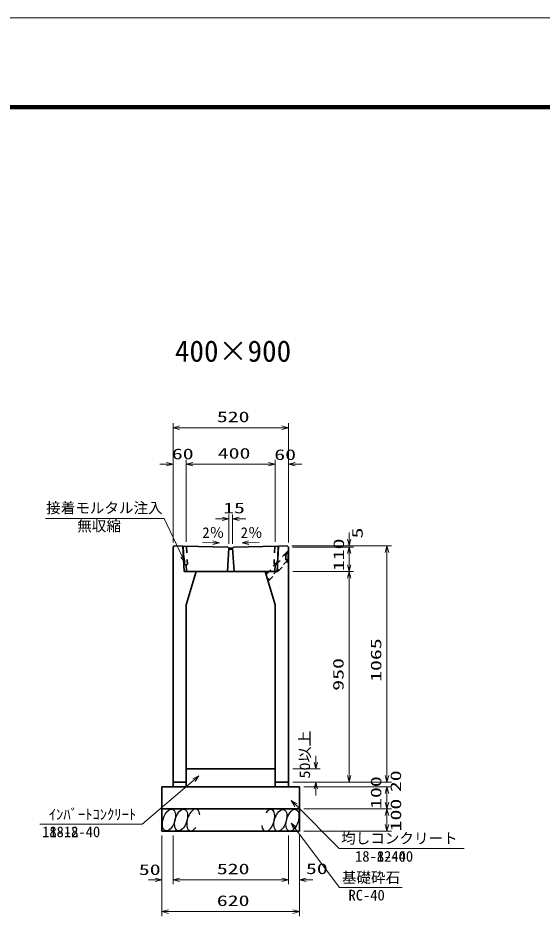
# Model space of a CAD drawing. Units: millimetres on the paper. Extents: x 0 to 841, y 0 to 594.
# Drawn here: x 580.5 to 698.6, y 391.7 to 594 of the extents above; entities that cross this region are included whole.
import ezdxf
from ezdxf.enums import TextEntityAlignment as Align

# ---------------------------------------------------------------- set-up
doc = ezdxf.new("R2010")
doc.units = ezdxf.units.MM
doc.linetypes.add('USER3', pattern=[3, 1.5, -1.5])
for name, color, linetype, lineweight in [('D-STR-DIM（寸法）', 7, 'Continuous', 13), ('D-STR-HTXT(均しCON-旗)', 7, 'Continuous', 13), ('D-STR-HTXT(基礎砕石-旗)', 7, 'Continuous', 13), ('D-STR-HTXT（旗上げ）', 7, 'Continuous', 13), ('D-STR-STRF(グリ)', 7, 'Continuous', 25), ('D-STR（構造物）', 1, 'Continuous', 35), ('D-TTL-LINE（区切線）', 7, 'Continuous', 18), ('D-TTL（外枠）', 2, 'Continuous', 140)]:
    doc.layers.add(name, color=color, linetype=linetype, lineweight=lineweight)
doc.layers.add('D-STR-TXT(文字)', color=7, linetype='Continuous')
doc.styles.add('ＭＳ ゴシック', font='')
doc.styles.get('ＭＳ ゴシック').set_extended_font_data('MS Gothic')

# ---------------------------------------------------------------- blocks, each defined once
blk = doc.blocks.new('_Open30')
at = {"color": 7, "linetype": 'Continuous', "lineweight": 13}
for p, q in [((-1, 0.2679), (0, 0)), ((0, 0), (-1, -0.2679)), ((0, 0), (-1, 0))]:
    blk.add_line(p, q, dxfattribs=at)

msp = doc.modelspace()

# ---------------------------------------------------------------- linework, layer by layer
at = {"layer": 'D-STR-DIM（寸法）'}
for p, q in [((615.393, 494.479), (615.393, 502.687)), ((615.393, 494.479), (615.393, 502.687)), ((641.393, 494.479), (641.393, 502.687)), ((641.393, 494.479), (641.393, 502.687)), ((616.893, 501.687), (639.893, 501.687)), ((616.893, 501.687), (639.893, 501.687)), ((615.393, 475.826), (615.393, 494.479)), ((615.393, 475.826), (615.393, 494.479)), ((618.393, 476.016), (618.393, 494.479)), ((618.393, 476.016), (618.393, 494.479)), ((618.393, 476.016), (618.393, 494.479)), ((618.393, 476.016), (618.393, 494.479)), ((638.393, 476.016), (638.393, 494.479)), ((638.393, 476.016), (638.393, 494.479)), ((638.393, 476.016), (638.393, 494.479)), ((638.393, 476.016), (638.393, 494.479)), ((641.393, 475.823), (641.393, 494.479)), ((641.393, 475.823), (641.393, 494.479)), ((613.893, 493.479), (612.393, 493.479)), ((613.893, 493.479), (612.393, 493.479)), ((619.893, 493.479), (621.393, 493.479)), ((619.893, 493.479), (636.893, 493.479)), ((619.893, 493.479), (621.393, 493.479)), ((619.893, 493.479), (636.893, 493.479)), ((636.893, 493.479), (635.393, 493.479)), ((636.893, 493.479), (635.393, 493.479)), ((642.893, 493.479), (644.393, 493.479)), ((642.893, 493.479), (644.393, 493.479)), ((627.999, 475.573), (627.999, 482.167)), ((627.999, 475.573), (627.999, 482.167)), ((628.79, 475.557), (628.79, 482.167)), ((628.79, 475.557), (628.79, 482.167)), ((626.499, 481.167), (624.999, 481.167)), ((626.499, 481.167), (624.999, 481.167)), ((630.29, 481.167), (631.79, 481.167)), ((630.29, 481.167), (631.79, 481.167)), ((655.098, 476.571), (655.098, 478.071)), ((655.098, 476.571), (655.098, 478.071)), ((622.007, 475.85), (624.368, 475.802)), ((622.007, 475.85), (624.368, 475.802)), ((634.807, 475.832), (632.445, 475.785)), ((634.807, 475.832), (632.445, 475.785)), ((642.143, 475.071), (656.098, 475.071)), ((642.143, 475.071), (656.098, 475.071)), ((642.143, 475.071), (664.596, 475.071)), ((642.339, 474.828), (656.098, 474.828)), ((642.339, 474.828), (656.098, 474.828)), ((642.391, 474.828), (656.098, 474.828)), ((642.391, 474.828), (656.098, 474.828)), ((663.596, 423.323), (663.596, 473.571)), ((655.098, 470.823), (655.098, 473.328)), ((655.098, 473.328), (655.098, 471.828)), ((655.098, 470.823), (655.098, 473.328)), ((655.098, 473.328), (655.098, 471.828)), ((642.393, 469.323), (656.098, 469.323)), ((642.393, 469.323), (656.098, 469.323)), ((642.393, 469.323), (656.098, 469.323)), ((655.098, 423.323), (655.098, 467.823)), ((647.582, 426.323), (647.582, 427.823)), ((647.582, 426.323), (647.582, 427.823)), ((642.393, 424.823), (648.582, 424.823)), ((642.393, 424.823), (648.582, 424.823)), ((663.596, 423.323), (663.596, 424.823)), ((663.596, 423.323), (663.596, 424.823)), ((642.393, 421.823), (664.596, 421.823)), ((642.393, 421.823), (648.582, 421.823)), ((642.393, 421.823), (664.596, 421.823)), ((642.393, 421.823), (656.098, 421.823)), ((642.393, 421.823), (664.596, 421.823)), ((642.393, 421.823), (648.582, 421.823)), ((644.893, 420.823), (664.596, 420.823)), ((644.893, 420.823), (664.596, 420.823)), ((644.893, 420.823), (664.596, 420.823)), ((644.893, 420.823), (664.596, 420.823)), ((647.582, 420.323), (647.582, 418.823)), ((647.582, 420.323), (647.582, 418.823)), ((663.596, 417.323), (663.596, 419.323)), ((663.596, 419.323), (663.596, 417.823)), ((663.596, 417.323), (663.596, 419.323)), ((663.596, 419.323), (663.596, 417.823)), ((644.893, 415.823), (664.596, 415.823)), ((644.893, 415.823), (664.596, 415.823)), ((644.893, 415.823), (664.596, 415.823)), ((644.893, 415.823), (664.596, 415.823)), ((663.596, 412.323), (663.596, 414.323)), ((663.596, 412.323), (663.596, 414.323)), ((644.893, 410.823), (664.596, 410.823)), ((644.893, 410.823), (664.596, 410.823)), ((612.893, 409.823), (612.893, 398.856)), ((612.893, 409.823), (612.893, 398.856)), ((612.893, 408.823), (612.893, 391.699)), ((612.893, 408.823), (612.893, 391.699)), ((615.393, 409.823), (615.393, 398.856)), ((615.393, 409.823), (615.393, 398.856)), ((615.393, 409.823), (615.393, 398.856)), ((615.393, 409.823), (615.393, 398.856)), ((641.393, 409.823), (641.393, 398.856)), ((641.393, 409.823), (641.393, 398.856)), ((641.393, 408.823), (641.393, 398.856)), ((641.393, 408.823), (641.393, 398.856)), ((643.893, 409.823), (643.893, 398.856)), ((643.893, 409.823), (643.893, 398.856)), ((643.893, 408.823), (643.893, 391.699)), ((643.893, 408.823), (643.893, 391.699)), ((611.393, 399.856), (609.893, 399.856)), ((611.393, 399.856), (609.893, 399.856)), ((616.893, 399.856), (639.893, 399.856)), ((616.893, 399.856), (618.393, 399.856)), ((616.893, 399.856), (639.893, 399.856)), ((616.893, 399.856), (618.393, 399.856)), ((639.893, 399.856), (638.393, 399.856)), ((639.893, 399.856), (638.393, 399.856)), ((645.393, 399.856), (646.893, 399.856)), ((645.393, 399.856), (646.893, 399.856)), ((614.393, 392.699), (642.393, 392.699)), ((614.393, 392.699), (642.393, 392.699))]:
    msp.add_line(p, q, dxfattribs=at)
at = {"layer": 'D-STR-HTXT(均しCON-旗)'}
for points in [[(585.4, 412.392), (608.435, 412.392), (620.092, 422.303)], [(585.4, 412.392), (608.435, 412.392), (620.092, 422.303)], [(681.041, 406.876), (652.833, 406.876), (643.11, 416.692)], [(681.041, 406.876), (652.833, 406.876), (643.11, 416.692)]]:
    msp.add_lwpolyline(points, dxfattribs=at)
at = {"layer": 'D-STR-HTXT(基礎砕石-旗)'}
msp.add_lwpolyline([(667.015, 398.126), (652.911, 398.126), (642.907, 411.452)], dxfattribs=at)
msp.add_lwpolyline([(667.015, 398.126), (652.911, 398.126), (642.907, 411.452)], dxfattribs=at)
at = {"layer": 'D-STR-HTXT（旗上げ）'}
msp.add_lwpolyline([(586.669, 481.212), (613.39, 481.212), (617.484, 472.702)], dxfattribs=at)
at = {"layer": 'D-STR-STRF(グリ)'}
for centre, major_axis in [((614.488, 413.347), (0.79, 2.421)), ((614.488, 413.347), (0.79, 2.421)), ((617.209, 413.347), (0.79, 2.421)), ((617.209, 413.347), (0.79, 2.421)), ((639.597, 413.266), (-0.771, -2.427)), ((639.597, 413.266), (-0.771, -2.427)), ((642.318, 413.287), (-0.771, -2.427)), ((642.318, 413.287), (-0.771, -2.427))]:
    msp.add_ellipse(centre, major_axis=major_axis, ratio=0.5139, dxfattribs=at)
for centre, major_axis in [((619.949, 413.347), (0.79, 2.421)), ((619.949, 413.347), (0.79, 2.421)), ((636.857, 413.244), (-0.771, -2.427)), ((636.857, 413.244), (-0.771, -2.427))]:
    msp.add_ellipse(centre, major_axis=major_axis, ratio=0.5139, start_param=5.3575563, end_param=10.3750652, dxfattribs=at)
at = {"layer": 'D-STR（構造物）'}
for p, q in [((615.643, 475.071), (615.393, 474.826)), ((615.643, 475.071), (615.393, 474.826)), ((615.393, 474.826), (615.393, 446.823)), ((615.393, 474.826), (615.393, 421.823)), ((617.643, 475.031), (615.643, 475.071)), ((617.643, 475.031), (615.643, 475.071)), ((617.893, 469.323), (617.643, 475.031)), ((617.893, 469.323), (617.643, 475.031)), ((617.685, 474.865), (617.843, 475.027)), ((617.685, 474.865), (617.843, 475.027)), ((617.886, 470.944), (617.685, 474.865)), ((617.886, 470.944), (617.685, 474.865)), ((617.843, 475.027), (627.768, 474.828)), ((617.843, 475.027), (627.768, 474.828)), ((627.998, 474.574), (627.643, 469.33)), ((627.998, 474.574), (627.643, 469.33)), ((627.768, 474.828), (627.998, 474.574)), ((627.768, 474.828), (627.998, 474.574)), ((627.998, 474.574), (628.787, 474.574)), ((627.998, 474.574), (628.065, 474.324)), ((627.998, 474.574), (628.787, 474.574)), ((627.998, 474.574), (628.065, 474.324)), ((628.065, 474.324), (628.72, 474.324)), ((628.065, 474.324), (628.72, 474.324)), ((628.787, 474.574), (628.72, 474.324)), ((628.787, 474.574), (628.72, 474.324)), ((628.787, 474.574), (629.018, 474.828)), ((628.787, 474.574), (629.018, 474.828)), ((628.787, 474.574), (629.143, 469.33)), ((628.787, 474.574), (629.143, 469.33)), ((638.943, 475.027), (629.018, 474.828)), ((638.943, 475.027), (629.018, 474.828)), ((638.893, 469.323), (639.143, 475.031)), ((638.893, 469.323), (639.143, 475.031)), ((639.099, 474.867), (638.906, 470.946)), ((639.099, 474.867), (638.906, 470.946)), ((638.943, 475.027), (639.099, 474.867)), ((638.943, 475.027), (639.099, 474.867)), ((639.143, 475.031), (641.143, 475.071)), ((639.143, 475.031), (641.143, 475.071)), ((641.143, 475.071), (641.393, 474.826)), ((641.143, 475.071), (641.393, 474.826)), ((641.393, 474.823), (641.393, 446.823)), ((641.393, 474.823), (641.393, 421.823)), ((618.337, 470.823), (617.886, 470.944)), ((618.337, 470.823), (617.886, 470.944)), ((618.418, 469.323), (618.341, 470.823)), ((618.418, 469.323), (618.341, 470.823)), ((638.444, 470.823), (638.368, 469.323)), ((638.444, 470.823), (638.368, 469.323)), ((638.449, 470.823), (638.906, 470.946)), ((638.449, 470.823), (638.906, 470.946)), ((638.893, 469.323), (617.893, 469.323)), ((638.893, 469.323), (617.893, 469.323)), ((617.943, 469.323), (638.843, 469.323)), ((617.943, 469.323), (638.843, 469.323)), ((618.393, 461.823), (620.643, 469.323)), ((618.393, 461.823), (620.643, 469.323)), ((638.393, 461.823), (636.143, 469.323)), ((638.393, 461.823), (636.143, 469.323)), ((618.393, 461.823), (618.393, 446.823)), ((618.393, 461.823), (618.393, 421.823)), ((638.393, 461.823), (638.393, 446.823)), ((638.393, 461.823), (638.393, 421.823)), ((618.393, 424.823), (638.393, 424.823)), ((618.393, 424.823), (638.393, 424.823)), ((612.893, 420.823), (643.893, 420.823)), ((612.893, 420.823), (612.893, 410.823)), ((612.893, 420.823), (643.893, 420.823)), ((612.893, 420.823), (612.893, 410.823)), ((615.393, 421.823), (618.393, 421.823)), ((615.393, 421.823), (615.393, 420.823)), ((615.393, 421.823), (618.393, 421.823)), ((615.393, 421.823), (615.393, 420.823)), ((618.393, 421.823), (618.393, 420.823)), ((618.393, 421.823), (618.393, 420.823)), ((641.393, 421.823), (638.393, 421.823)), ((638.393, 421.823), (638.393, 420.823)), ((641.393, 421.823), (638.393, 421.823)), ((638.393, 421.823), (638.393, 420.823)), ((641.393, 421.823), (641.393, 420.823)), ((641.393, 421.823), (641.393, 420.823)), ((643.893, 420.823), (643.893, 410.823)), ((643.893, 420.823), (643.893, 410.823)), ((612.893, 415.823), (643.893, 415.823)), ((612.893, 415.823), (643.893, 415.823)), ((612.893, 410.823), (643.893, 410.823)), ((612.893, 410.823), (643.893, 410.823))]:
    msp.add_line(p, q, dxfattribs=at)
at = {"layer": 'D-STR（構造物）', "linetype": 'USER3'}
for p, q in [((618.429, 475.015), (618.636, 470.945)), ((618.429, 475.015), (618.636, 470.945)), ((641.143, 473.729), (636.28, 468.866)), ((641.143, 473.729), (636.28, 468.866)), ((636.36, 468.597), (641.318, 473.554)), ((636.36, 468.597), (641.318, 473.554)), ((638.356, 475.015), (638.154, 470.945)), ((638.356, 475.015), (638.154, 470.945)), ((641.318, 473.554), (641.07, 473.801)), ((641.318, 473.554), (641.07, 473.801)), ((641.318, 471.624), (641.318, 473.554)), ((641.318, 471.624), (641.318, 473.554)), ((641.318, 471.968), (636.726, 467.377)), ((641.318, 471.968), (636.726, 467.377)), ((636.8, 467.132), (641.318, 471.649)), ((636.8, 467.132), (641.318, 471.649)), ((640.818, 471.968), (640.818, 473.054)), ((640.818, 471.968), (640.818, 473.054)), ((641.318, 471.968), (640.818, 471.968)), ((641.318, 471.968), (640.818, 471.968)), ((641.07, 471.376), (641.318, 471.624)), ((641.07, 471.376), (641.318, 471.624)), ((618.636, 470.945), (618.341, 470.823)), ((618.636, 470.945), (618.341, 470.823)), ((638.154, 470.945), (638.449, 470.823)), ((638.154, 470.945), (638.449, 470.823))]:
    msp.add_line(p, q, dxfattribs=at)
at = {"layer": 'D-TTL-LINE（区切線）'}
msp.add_line((841, 594), (0, 594), dxfattribs=at)
at = {"layer": 'D-TTL（外枠）'}
msp.add_line((820.9, 573.9), (20.1, 573.9), dxfattribs=at)

# ---------------------------------------------------------------- block references
at = {"layer": 'D-STR-DIM（寸法）', "xscale": 1.5, "yscale": 1.5}
for p, rotation in [((615.393, 501.687), 180), ((615.393, 501.687), 180), ((618.393, 493.479), 180), ((618.393, 493.479), 180), ((618.393, 493.479), 180), ((618.393, 493.479), 180), ((641.393, 493.479), 180), ((641.393, 493.479), 180), ((628.79, 481.167), 180), ((628.79, 481.167), 180), ((625.868, 475.772), 358.85424), ((625.868, 475.772), 358.85424), ((630.945, 475.755), 181.14576), ((630.945, 475.755), 181.14576), ((655.098, 475.071), 270), ((655.098, 475.071), 270), ((655.098, 474.828), 90), ((655.098, 474.828), 90), ((655.098, 474.828), 90), ((655.098, 474.828), 90), ((663.596, 475.071), 90), ((655.098, 469.323), 270), ((655.098, 469.323), 270), ((655.098, 469.323), 90), ((647.582, 424.823), 270), ((647.582, 424.823), 270), ((655.098, 421.823), 270), ((663.596, 421.823), 270), ((663.596, 421.823), 270), ((663.596, 421.823), 270), ((647.582, 421.823), 90), ((647.582, 421.823), 90), ((663.596, 420.823), 90), ((663.596, 420.823), 90), ((663.596, 420.823), 90), ((663.596, 420.823), 90), ((663.596, 415.823), 270), ((663.596, 415.823), 270), ((663.596, 415.823), 90), ((663.596, 415.823), 90), ((663.596, 410.823), 270), ((663.596, 410.823), 270), ((615.393, 399.856), 180), ((615.393, 399.856), 180), ((615.393, 399.856), 180), ((615.393, 399.856), 180), ((643.893, 399.856), 180), ((643.893, 399.856), 180), ((612.893, 392.699), 180), ((612.893, 392.699), 180)]:
    msp.add_blockref('_Open30', p, dxfattribs=dict(at, rotation=rotation))
for p in [(641.393, 501.687), (641.393, 501.687), (615.393, 493.479), (615.393, 493.479), (638.393, 493.479), (638.393, 493.479), (638.393, 493.479), (638.393, 493.479), (627.999, 481.167), (627.999, 481.167), (612.893, 399.856), (612.893, 399.856), (641.393, 399.856), (641.393, 399.856), (641.393, 399.856), (641.393, 399.856), (643.893, 392.699), (643.893, 392.699)]:
    msp.add_blockref('_Open30', p, dxfattribs=at)
at = {"layer": 'D-STR-HTXT(均しCON-旗)', "xscale": 1.5, "yscale": 1.5}
for p, rotation in [((621.234, 423.275), 40.37163), ((621.234, 423.275), 40.37163), ((642.055, 417.758), 134.72505), ((642.055, 417.758), 134.72505)]:
    msp.add_blockref('_Open30', p, dxfattribs=dict(at, rotation=rotation))
at = {"layer": 'D-STR-HTXT(基礎砕石-旗)', "xscale": 1.5, "yscale": 1.5, "rotation": 126.89552}
msp.add_blockref('_Open30', (642.006, 412.652), dxfattribs=at)
msp.add_blockref('_Open30', (642.006, 412.652), dxfattribs=at)
at = {"layer": 'D-STR-HTXT（旗上げ）', "xscale": 1.5, "yscale": 1.5, "rotation": 295.69073}
msp.add_blockref('_Open30', (618.134, 471.351), dxfattribs=at)

# ---------------------------------------------------------------- texts
at = {"layer": 'D-STR-DIM（寸法）', "style": 'ＭＳ ゴシック', "width": 1.5}
for s, p in [('520', (625.268, 502.225)), ('520', (625.268, 502.225)), ('60', (615.129, 493.873)), ('60', (615.129, 493.873)), ('400', (625.476, 494.016)), ('400', (625.476, 494.016)), ('60', (638.213, 493.702)), ('60', (638.213, 493.702)), ('15', (626.682, 481.704)), ('15', (626.682, 481.704)), ('50', (607.695, 400.223)), ('50', (607.695, 400.223)), ('520', (625.268, 400.393)), ('520', (625.268, 400.393)), ('50', (645.345, 400.431)), ('50', (645.345, 400.431)), ('620', (625.268, 393.236)), ('620', (625.268, 393.236))]:
    msp.add_text(s, height=2.405, dxfattribs=at).set_placement(p, align=Align.BOTTOM_LEFT)
at = {"layer": 'D-STR-DIM（寸法）', "style": 'ＭＳ ゴシック'}
for rotation, p in [(0.01, (622.014, 476.148)), (0.01, (622.014, 476.148)), (359.99, (630.663, 476.145)), (359.99, (630.663, 476.145))]:
    msp.add_text('2％', height=2.405, rotation=rotation, dxfattribs=at).set_placement(p, align=Align.BOTTOM_LEFT)
for s, width, p in [('5', 1.5, (658.861, 476.758)), ('5', 1.5, (658.861, 476.758)), ('110', 1.5, (654.654, 469.381)), ('110', 1.5, (654.654, 469.381)), ('1065', 1.5, (663.058, 444.442)), ('950', 1.5, (654.56, 442.448)), ('50以上', 1.1, (647, 422.686)), ('50以上', 1.1, (647, 422.686)), ('100', 1.5, (663.058, 415.823)), ('100', 1.5, (663.058, 415.823)), ('20', 1.5, (667.51, 419.605)), ('20', 1.5, (667.51, 419.605)), ('100', 1.5, (667.531, 410.768)), ('100', 1.5, (667.531, 410.768))]:
    msp.add_text(s, height=2.405, rotation=90, dxfattribs=dict(at, width=width)).set_placement(p, align=Align.BOTTOM_LEFT)
at = {"layer": 'D-STR-HTXT(均しCON-旗)', "style": 'ＭＳ ゴシック'}
for s, p in [('ｲﾝﾊﾞｰﾄｺﾝｸﾘｰﾄ', (587.41, 412.676)), ('ｲﾝﾊﾞｰﾄｺﾝｸﾘｰﾄ', (587.41, 412.676)), ('18-12-40', (585.901, 408.743)), ('18-8-40', (587.526, 408.743)), ('均しコンクリート', (653.281, 407.287)), ('均しコンクリート', (653.281, 407.287)), ('18-12-40', (656.414, 403.226)), ('18-8-40', (656.414, 403.226))]:
    msp.add_text(s, height=2.405, dxfattribs=at).set_placement(p, align=Align.BOTTOM_LEFT)
at = {"layer": 'D-STR-HTXT(基礎砕石-旗)', "style": 'ＭＳ ゴシック'}
for s, p in [('基礎砕石', (653.446, 398.463)), ('基礎砕石', (653.446, 398.463)), ('RC-40', (654.934, 394.476)), ('RC-40', (654.934, 394.476))]:
    msp.add_text(s, height=2.405, dxfattribs=at).set_placement(p, align=Align.BOTTOM_LEFT)
at = {"layer": 'D-STR-HTXT（旗上げ）', "style": 'ＭＳ ゴシック'}
for s, p in [('接着モルタル注入', (586.815, 481.715)), ('無収縮', (593.819, 477.638))]:
    msp.add_text(s, height=2.405, dxfattribs=at).set_placement(p, align=Align.BOTTOM_LEFT)
at = {"layer": 'D-STR-TXT(文字)', "style": 'ＭＳ ゴシック'}
msp.add_text('400×900', height=4.811, dxfattribs=at).set_placement((615.83, 515.111), align=Align.BOTTOM_LEFT)

doc.saveas('drawing.dxf')
